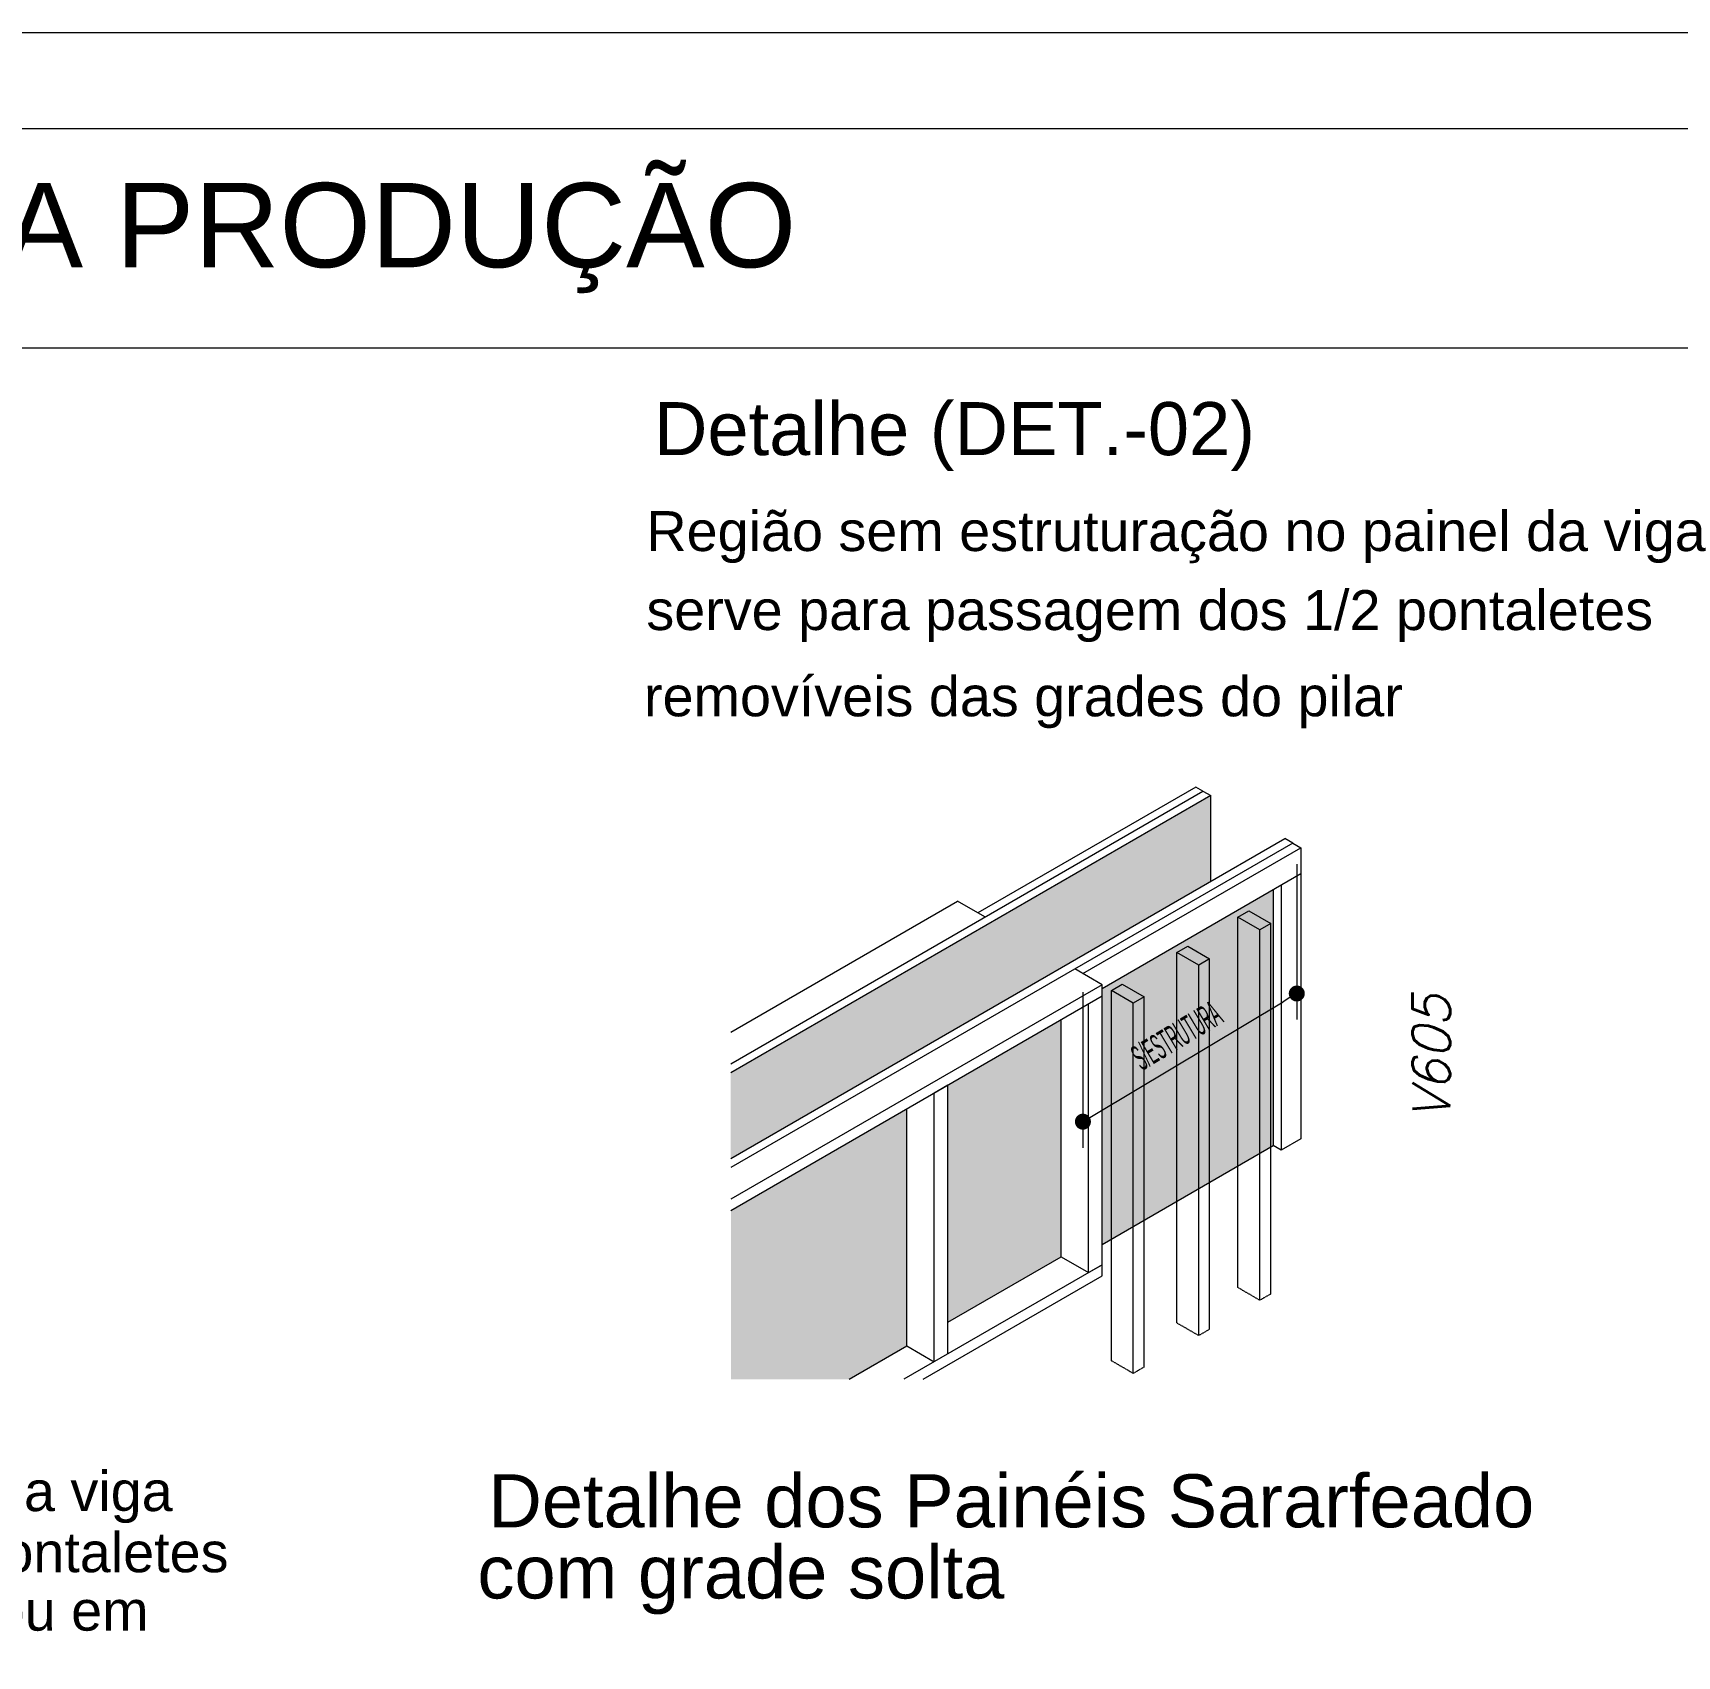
# Model space of a CAD drawing. Extents: x -20676 to 4767, y -817 to 13976.
# Drawn here: x -14998 to -14484, y 8075 to 8582 of the extents above; entities that cross this region are included whole.
import ezdxf
from ezdxf.enums import TextEntityAlignment as Align

# ---------------------------------------------------------------- set-up
doc = ezdxf.new("R2010")
doc.units = 0
doc.header["$PDMODE"] = 2
doc.header["$PDSIZE"] = 10
doc.linetypes.add('CABLIN', pattern=[0.35, 0.25, -0.1])
doc.layers.get('0').update_dxf_attribs({"lineweight": 13})
doc.layers.get('Defpoints').update_dxf_attribs({"lineweight": 13})
for name, color, linetype, lineweight in [('Carimbo', 7, 'Continuous', 13), ('Demarcação 1', 252, 'Continuous', 9), ('Demarcação 2', 254, 'Continuous', 9), ('MADEIRA', 3, 'Continuous', 13), ('texto de viga', 7, 'Continuous', 13)]:
    doc.layers.add(name, color=color, linetype=linetype, lineweight=lineweight)
doc.layers.add('IDENT INDICE', color=7, linetype='Continuous')
doc.styles.add('ARIAL', font='arial.ttf', dxfattribs={"oblique": 15, "height": 25})
doc.styles.add('MB_C02', font='arial.ttf', dxfattribs={"height": 2})
doc.styles.add('MB_C03', font='arial.ttf', dxfattribs={"height": 2.5})
doc.styles.add('MB_C04', font='arial.ttf', dxfattribs={"height": 6})
doc.styles.add('REGUA-120', font='ROMANS.shx', dxfattribs={"height": 15})
doc.styles.add('RICARDO', font='arial.ttf', dxfattribs={"width": 0.8})
doc.dimstyles.new('1x', dxfattribs={"dimtxt": 8, "dimasz": 5, "dimexe": 7, "dimexo": 5, "dimgap": 4, "dimtad": 1, "dimdec": 1, "dimdsep": 46, "dimtxsty": 'Standard', "dimblk": 'DOT', "dimcen": 0.09, "dimclrd": 4, "dimclre": 4, "dimclrt": 2, "dimadec": 0, "dimazin": 2, "dimtfac": 1, "dimtdec": 1, "dimtmove": 0, "dimatfit": 3, "dimldrblk": 'DOT', "dimfxl": 0, "dimtolj": 1, "dimtzin": 0, "dimlwd": 9, "dimlwe": 9, "dimarcsym": 0})

# ---------------------------------------------------------------- blocks, each defined once
blk = doc.blocks.new('DOT')
at = {"color": 0, "linetype": 'ByBlock'}
blk.add_line((-0.5, 0), (-1, 0), dxfattribs=at)
at = {"color": 0, "linetype": 'ByBlock', "const_width": 0.5}
blk.add_lwpolyline([(-0.25, 0, 1), (0.25, 0, 1)], format="xyb", close=True, dxfattribs=at)
blk = doc.blocks.new('*D24')
at = {"color": 4, "lineweight": 9, "transparency": 16777216}
for p, q in [((-14603.17, 8322.51), (-14603.17, 8273.88)), ((-14670.03, 8282.45), (-14670.03, 8233.83)), ((-14665.74, 8244.56), (-14607.46, 8279.47))]:
    blk.add_line(p, q, dxfattribs=at)
at = {"layer": 'Defpoints', "color": 0, "transparency": 16777216}
for p in [(-14603.17, 8328.34), (-14670.03, 8288.28), (-14603.17, 8282.04)]:
    blk.add_point(p, dxfattribs=at)
at = {"color": 4, "lineweight": 9, "transparency": 16777216, "xscale": 5, "yscale": 5, "zscale": 5}
for p, rotation in [((-14603.17, 8282.04), 30.92631757974949), ((-14670.03, 8241.99), 210.9263175797495)]:
    blk.add_blockref('DOT', p, dxfattribs=dict(at, rotation=rotation))
at = {"color": 2, "transparency": 16777216, "insert": (-14640.71, 8268.88), "char_height": 8, "attachment_point": 5, "rotation": 30.9263}
blk.add_mtext('\\A1;{\\W0.4;S/ESTRUTURA}', dxfattribs=at)
blk = doc.blocks.new('_Dot')
at = {"color": 0, "linetype": 'ByBlock', "lineweight": -2}
blk.add_line((-0.5, 0), (-1, 0), dxfattribs=at)
at = {"color": 0, "linetype": 'ByBlock', "const_width": 0.5}
blk.add_lwpolyline([(-0.25, 0, 1), (0.25, 0, 1)], format="xyb", close=True, dxfattribs=at)
blk = doc.blocks.new('A$Ceb89ac90')
at = {"color": 1}
for points in [[(0, 1199.94), (0, 149.94), (1485.02, 149.94), (1485.02, 1199.94)], [(70, 1169.94), (70, 179.94), (1455.02, 179.94), (1455.02, 1169.94)]]:
    blk.add_lwpolyline(points, close=True, dxfattribs=at)
at = {"color": 5}
for tag, p, height, style in [('REV_05', (1103.14, 338.08), 10.1, 'MB_C02'), ('DATA_REV_05', (1151.54, 337.91), 10.1, 'MB_C02'), ('INFO_REV_05', (1228.12, 337.91), 10.1, 'MB_C02'), ('CLIENTE', (449.73, 328.83), 12.63, 'MB_C03'), ('FASE', (924.57, 320.46), 10.1, 'MB_C02'), ('REV_04', (1103.14, 312.82), 10.1, 'MB_C02'), ('DATA_REV_04', (1151.54, 312.66), 10.1, 'MB_C02'), ('INFO_REV_04', (1228.12, 312.66), 10.1, 'MB_C02'), ('PROJETISTA', (767.99, 285.11), 10.1, 'MB_C02'), ('DATA', (924.57, 285.11), 10.1, 'MB_C02'), ('REV_03', (1103.14, 287.57), 10.1, 'MB_C02'), ('DATA_REV_03', (1151.54, 287.4), 10.1, 'MB_C02'), ('INFO_REV_03', (1228.12, 287.4), 10.1, 'MB_C02'), ('OBRA', (449.73, 273.34), 12.63, 'MB_C03'), ('REV_02', (1103.14, 262.31), 10.1, 'MB_C02'), ('DATA_REV_02', (1151.54, 262.15), 10.1, 'MB_C02'), ('INFO_REV_02', (1228.12, 262.15), 10.1, 'MB_C02'), ('ESC', (924.57, 251.76), 10.1, 'MB_C02'), ('COR', (1010.47, 251.76), 10.1, 'MB_C02'), ('REV_01', (1103.14, 237.06), 10.1, 'MB_C02'), ('DATA_REV_01', (1151.54, 236.89), 10.1, 'MB_C02'), ('INFO_REV_01', (1228.12, 236.89), 10.1, 'MB_C02'), ('PAVIMENTO', (449.73, 215.3), 12.63, 'MB_C03'), ('FL', (1018.09, 194.68), 30.31, 'MB_C04'), ('REV_00', (1103.14, 211.8), 10.1, 'MB_C02'), ('DATA_REV_00', (1151.54, 211.64), 10.1, 'MB_C02'), ('EMISSÃO_INICIAL', (1228.12, 211.64), 10.1, 'MB_C02'), ('REV', (944.1, 205.03), 12.63, 'MB_C03')]:
    blk.add_attdef(tag, p, '', height=height, dxfattribs=dict(at, style=style))
at = {"color": 6, "style": 'MB_C02'}
for tag, p in [('ENDEREÇO_CLIENTE', (449.73, 307.83)), ('ENDEREÇO_OBRA', (449.73, 252.69)), ('TIPO_DE_PROJETO', (449.73, 192.28))]:
    blk.add_attdef(tag, p, '', height=10.1, dxfattribs=at)

msp = doc.modelspace()

# ---------------------------------------------------------------- hatches: boundary and pattern name
at = {"layer": 'Demarcação 1'}
msp.add_hatch(color=256, dxfattribs=at).paths.add_polyline_path([(-14780.11, 8257.27), (-14780.11, 8230.46), (-14630.09, 8317.07), (-14630.09, 8343.88)])
at = {"layer": 'Demarcação 2'}
msp.add_hatch(color=256, dxfattribs=at).paths.add_polyline_path([(-14663.99, 8281.27), (-14663.99, 8283.66), (-14610.55, 8314.52), (-14610.55, 8234.51), (-14663.99, 8203.65)])
h = msp.add_hatch(color=256, dxfattribs=at)
h.dxf.hatch_style = 1
h.paths.add_polyline_path([(-14676.82, 8273.86), (-14712.26, 8253.4), (-14712.26, 8179.31), (-14676.82, 8199.77)])
h.paths.add_polyline_path([(-14725.1, 8245.99), (-14780.02, 8214.28), (-14780.02, 8161.48), (-14743.15, 8161.48), (-14725.1, 8171.9)])

# ---------------------------------------------------------------- linework, layer by layer
at = {"color": 0}
msp.add_line((-15851.38, 8483.8), (-14466.38, 8483.8), dxfattribs=at)
at = {"extrusion": (1e-16, 0.816497, 0.57735)}
for p, q in [((-14630.09, 8343.88), (-14780.11, 8257.27)), ((-14630.09, 8317.07), (-14630.09, 8343.88))]:
    msp.add_line(p, q, dxfattribs=at)
at = {"layer": 'MADEIRA', "extrusion": (1e-16, 0.816497, 0.57735)}
for p, q in [((-14780.11, 8260.09), (-14632.54, 8345.29)), ((-14632.54, 8345.29), (-14630.09, 8343.88)), ((-14780.11, 8230.46), (-14606.87, 8330.48)), ((-14604.43, 8329.06), (-14780.11, 8227.64)), ((-14780.11, 8269.97), (-14709.21, 8310.9)), ((-14700.65, 8305.97), (-14709.21, 8310.9)), ((-14621.57, 8305.87), (-14618.15, 8307.85)), ((-14618.15, 8307.85), (-14611.3, 8303.9)), ((-14614.72, 8301.92), (-14621.57, 8305.87)), ((-14611.3, 8303.9), (-14614.72, 8301.92)), ((-14640.68, 8294.84), (-14637.26, 8296.81)), ((-14637.26, 8296.81), (-14630.42, 8292.86)), ((-14633.84, 8290.88), (-14640.68, 8294.84)), ((-14630.42, 8292.86), (-14633.84, 8290.88)), ((-14663.99, 8284.8), (-14672.55, 8289.74)), ((-14663.99, 8284.8), (-14780.11, 8217.76)), ((-14780.11, 8214.23), (-14663.99, 8281.27)), ((-14663.99, 8281.27), (-14663.99, 8284.8)), ((-14663.99, 8197.3), (-14663.99, 8281.27)), ((-14661.14, 8283.02), (-14657.72, 8285)), ((-14654.3, 8279.07), (-14661.14, 8283.02)), ((-14657.72, 8285), (-14650.88, 8281.05)), ((-14668.27, 8194.83), (-14668.27, 8278.8)), ((-14650.88, 8281.05), (-14654.3, 8279.07)), ((-14676.82, 8199.77), (-14676.82, 8273.86)), ((-14712.26, 8253.4), (-14716.54, 8250.93)), ((-14712.26, 8253.4), (-14716.54, 8250.93)), ((-14716.54, 8166.96), (-14716.54, 8250.93)), ((-14712.26, 8169.43), (-14712.26, 8253.4)), ((-14712.26, 8169.43), (-14712.26, 8253.4)), ((-14725.1, 8171.9), (-14725.1, 8245.99)), ((-14663.99, 8203.65), (-14610.55, 8234.51)), ((-14712.26, 8179.31), (-14676.82, 8199.77)), ((-14676.82, 8199.77), (-14668.27, 8194.83)), ((-14663.99, 8197.3), (-14726.04, 8161.48)), ((-14719.93, 8161.48), (-14663.99, 8193.78)), ((-14668.27, 8194.83), (-14663.99, 8197.3)), ((-14663.99, 8193.78), (-14663.99, 8197.3)), ((-14743.15, 8161.48), (-14725.1, 8171.9)), ((-14725.1, 8171.9), (-14716.54, 8166.96))]:
    msp.add_line(p, q, dxfattribs=at)
at = {"layer": 'MADEIRA'}
for p, q in [((-14634.72, 8346.55), (-14702.84, 8307.23)), ((-14632.54, 8345.29), (-14634.72, 8346.55)), ((-14670.03, 8288.28), (-14601.91, 8327.61)), ((-14604.43, 8329.06), (-14606.87, 8330.48)), ((-14604.43, 8329.06), (-14601.91, 8327.61)), ((-14601.91, 8327.61), (-14601.91, 8265.29)), ((-14601.91, 8327.61), (-14601.91, 8320.55)), ((-14663.99, 8283.66), (-14601.91, 8319.5)), ((-14610.55, 8314.52), (-14610.55, 8234.51)), ((-14608.02, 8315.98), (-14608.02, 8253.92)), ((-14601.91, 8265.29), (-14601.91, 8236.59)), ((-14608.02, 8253.92), (-14608.02, 8233.05)), ((-14601.91, 8236.59), (-14608.02, 8233.05)), ((-14608.02, 8233.05), (-14610.55, 8234.51))]:
    msp.add_line(p, q, dxfattribs=at)
at = {"layer": 'MADEIRA', "linetype": 'CABLIN', "extrusion": (1e-16, 0.816497, 0.57735)}
for p, q in [((-14621.57, 8190.13), (-14621.57, 8305.87)), ((-14614.72, 8186.18), (-14614.72, 8301.92)), ((-14611.3, 8188.15), (-14611.3, 8303.9)), ((-14640.68, 8179.09), (-14640.68, 8294.84)), ((-14630.42, 8177.12), (-14630.42, 8292.86)), ((-14633.84, 8175.14), (-14633.84, 8290.88)), ((-14661.14, 8167.28), (-14661.14, 8283.02)), ((-14654.3, 8163.33), (-14654.3, 8279.07)), ((-14650.88, 8165.3), (-14650.88, 8281.05)), ((-14614.72, 8186.18), (-14621.57, 8190.13)), ((-14611.3, 8188.15), (-14614.72, 8186.18)), ((-14633.84, 8175.14), (-14640.68, 8179.09)), ((-14630.42, 8177.12), (-14633.84, 8175.14)), ((-14654.3, 8163.33), (-14661.14, 8167.28)), ((-14650.88, 8165.3), (-14654.3, 8163.33))]:
    msp.add_line(p, q, dxfattribs=at)

# ---------------------------------------------------------------- block references
msp.add_blockref('A$Ceb89ac90', (-15921.4, 7382.32))

# ---------------------------------------------------------------- texts
at = {"layer": 'Carimbo', "color": 2, "style": 'ARIAL'}
for s, p in [('Região sem estruturação no painel da viga ', (-14806.5, 8426.56)), ('serve para passagem dos 1/2 pontaletes ', (-14806.5, 8401.87)), ('removíveis das grades do pilar', (-14807.24, 8374.92)), ('Região sem sarrafos no painel da viga ', (-15251.87, 8126.52)), ('serve para passagem dos 1/2 pontaletes  ', (-15251.87, 8107.41)), ('removíveis das grades do pilar ou em ', (-15252.61, 8089.16))]:
    msp.add_text(s, height=12.4711, dxfattribs=at).set_placement(p, align=Align.MIDDLE_LEFT)
at = {"layer": 'IDENT INDICE', "style": 'RICARDO'}
msp.add_text('DETALHES CONSIDERADOS PARA PRODUÇÃO', height=26.3578, dxfattribs=at).set_placement((-15596.37, 8509.01))
msp.add_text('Detalhe (DET.-02) ', height=16.5788, dxfattribs=at).set_placement((-14706.98, 8458.58), align=Align.MIDDLE_CENTER)
for s, p in [('Detalhe dos Painéis Sararfeado', (-14692.42, 8123.96)), ('com grade solta', (-14776.95, 8099.21))]:
    msp.add_text(s, height=16.5788, dxfattribs=at).set_placement(p, align=Align.MIDDLE)
at = {"layer": 'texto de viga', "color": 1, "style": 'REGUA-120', "oblique": 15}
msp.add_text('V605', height=11.752, rotation=90, dxfattribs=at).set_placement((-14555.26, 8242.4))

# ---------------------------------------------------------------- dimensions: what is measured, and where the dimension line sits
dim = msp.add_aligned_dim(p1=(-14670.03, 8288.28), p2=(-14603.17, 8328.34), distance=-39.71, text='{\\W0.4;S/ESTRUTURA}', dimstyle='1x', override={"dimblk": 'DOT', "dimldrblk": 'DOT'})
dim.commit()
dim.dimension.update_dxf_attribs({"geometry": '*D24', "text_midpoint": (-14640.71, 8268.88)})

doc.saveas('drawing.dxf')
